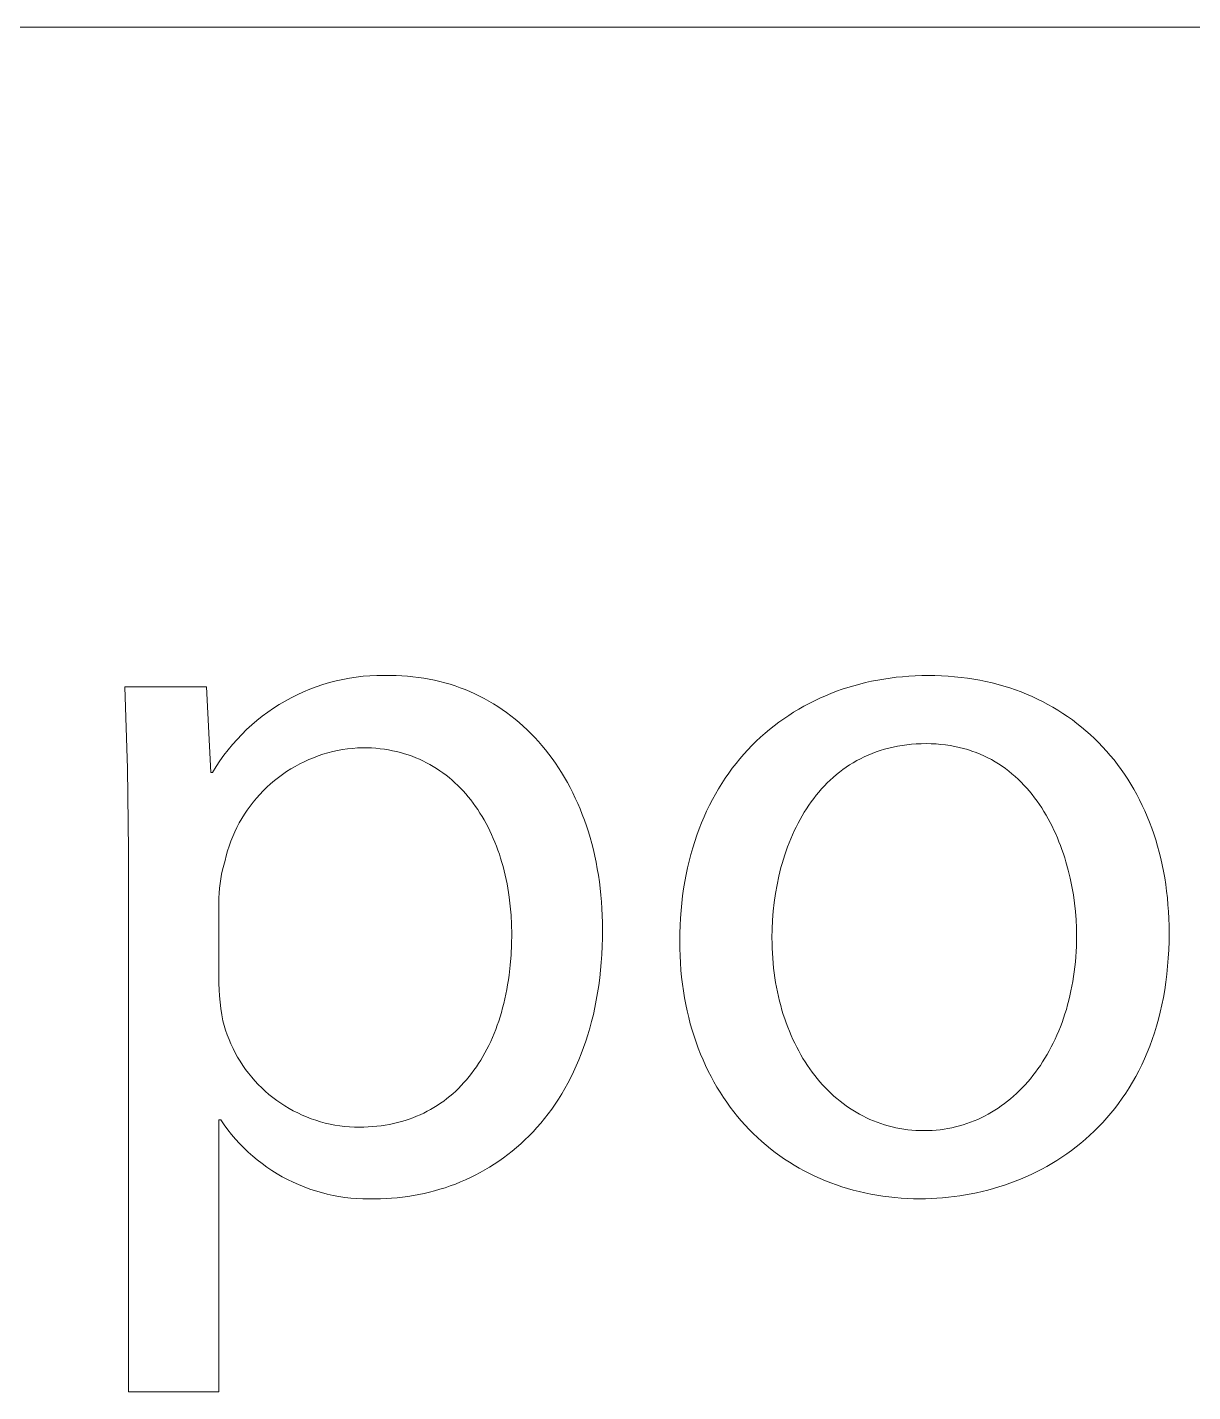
# Model space of a CAD drawing. Header units: millimetres. Extents: x -1576 to 3664, y -445 to 3215.
# Drawn here: x 3434.3 to 3493.4, y 71.1 to 140.3 of the extents above; entities that cross this region are included whole.
import ezdxf

# ---------------------------------------------------------------- set-up
doc = ezdxf.new("R2010")
doc.units = ezdxf.units.MM
doc.header["$MEASUREMENT"] = 0
doc.layers.add('Domyślny', color=7, linetype='Continuous', true_color=0x000000)

msp = doc.modelspace()

# ---------------------------------------------------------------- linework, layer by layer
at = {"layer": 'Domyślny', "color": 18, "lineweight": 15, "true_color": 0x000000}
for p, q in [((3659.287, 140.349), (1684.044, 140.349)), ((3449.966, 107.197), (3450.306, 107.273)), ((3450.306, 107.273), (3450.648, 107.337)), ((3450.648, 107.337), (3450.992, 107.39)), ((3450.992, 107.39), (3451.338, 107.43)), ((3451.338, 107.43), (3451.685, 107.458)), ((3451.685, 107.458), (3452.033, 107.474)), ((3452.033, 107.474), (3452.381, 107.478)), ((3452.381, 107.478), (3452.729, 107.47)), ((3452.729, 107.47), (3453.016, 107.466)), ((3453.016, 107.466), (3453.3, 107.455)), ((3453.3, 107.455), (3453.582, 107.436)), ((3453.582, 107.436), (3453.862, 107.41)), ((3453.862, 107.41), (3454.139, 107.376)), ((3454.139, 107.376), (3454.413, 107.335)), ((3454.413, 107.335), (3454.685, 107.287)), ((3454.685, 107.287), (3454.954, 107.232)), ((3477.431, 107.238), (3477.742, 107.292)), ((3477.742, 107.292), (3478.055, 107.338)), ((3478.055, 107.338), (3478.372, 107.378)), ((3478.372, 107.378), (3478.691, 107.41)), ((3478.691, 107.41), (3479.012, 107.435)), ((3479.012, 107.435), (3479.336, 107.454)), ((3479.336, 107.454), (3479.663, 107.464)), ((3479.663, 107.464), (3479.991, 107.468)), ((3479.991, 107.468), (3480.331, 107.464)), ((3480.331, 107.464), (3480.668, 107.453)), ((3480.668, 107.453), (3481.001, 107.434)), ((3481.001, 107.434), (3481.33, 107.407)), ((3481.33, 107.407), (3481.656, 107.373)), ((3481.656, 107.373), (3481.978, 107.331)), ((3481.978, 107.331), (3482.296, 107.282)), ((3482.296, 107.282), (3482.61, 107.226)), ((3439.395, 102.751), (3439.258, 106.894)), ((3439.258, 106.894), (3443.394, 106.894)), ((3443.394, 106.894), (3443.621, 102.549)), ((3448.002, 106.497), (3448.319, 106.642)), ((3448.319, 106.642), (3448.64, 106.775)), ((3448.64, 106.775), (3448.966, 106.898)), ((3448.966, 106.898), (3449.296, 107.009)), ((3449.296, 107.009), (3449.629, 107.109)), ((3449.629, 107.109), (3449.966, 107.197)), ((3454.954, 107.232), (3455.221, 107.17)), ((3455.221, 107.17), (3455.484, 107.1)), ((3455.484, 107.1), (3455.744, 107.024)), ((3455.744, 107.024), (3456.002, 106.941)), ((3456.002, 106.941), (3456.256, 106.851)), ((3456.256, 106.851), (3456.507, 106.754)), ((3456.507, 106.754), (3456.755, 106.65)), ((3456.755, 106.65), (3457, 106.54)), ((3475.056, 106.558), (3475.341, 106.667)), ((3475.341, 106.667), (3475.63, 106.769)), ((3475.63, 106.769), (3475.922, 106.865)), ((3475.922, 106.865), (3476.217, 106.953)), ((3476.217, 106.953), (3476.516, 107.035)), ((3476.516, 107.035), (3476.818, 107.109)), ((3476.818, 107.109), (3477.123, 107.177)), ((3477.123, 107.177), (3477.431, 107.238)), ((3482.61, 107.226), (3482.92, 107.162)), ((3482.92, 107.162), (3483.226, 107.092)), ((3483.226, 107.092), (3483.529, 107.014)), ((3483.529, 107.014), (3483.827, 106.929)), ((3483.827, 106.929), (3484.121, 106.837)), ((3484.121, 106.837), (3484.41, 106.739)), ((3484.41, 106.739), (3484.696, 106.633)), ((3484.696, 106.633), (3484.977, 106.521)), ((3446.792, 105.809), (3447.085, 105.997)), ((3447.085, 105.997), (3447.385, 106.174)), ((3447.385, 106.174), (3447.691, 106.341)), ((3447.691, 106.341), (3448.002, 106.497)), ((3457, 106.54), (3457.241, 106.423)), ((3457.241, 106.423), (3457.479, 106.299)), ((3457.479, 106.299), (3457.713, 106.169)), ((3457.713, 106.169), (3457.944, 106.033)), ((3457.944, 106.033), (3458.171, 105.89)), ((3458.171, 105.89), (3458.394, 105.741)), ((3473.426, 105.764), (3473.687, 105.913)), ((3473.687, 105.913), (3473.953, 106.055)), ((3473.953, 106.055), (3474.223, 106.191)), ((3474.223, 106.191), (3474.497, 106.32)), ((3474.497, 106.32), (3474.775, 106.443)), ((3474.775, 106.443), (3475.056, 106.558)), ((3484.977, 106.521), (3485.253, 106.402)), ((3485.253, 106.402), (3485.525, 106.276)), ((3485.525, 106.276), (3485.793, 106.144)), ((3485.793, 106.144), (3486.056, 106.005)), ((3486.056, 106.005), (3486.314, 105.86)), ((3445.954, 105.187), (3446.226, 105.404)), ((3446.226, 105.404), (3446.506, 105.611)), ((3446.506, 105.611), (3446.792, 105.809)), ((3458.394, 105.741), (3458.613, 105.585)), ((3458.613, 105.585), (3458.829, 105.423)), ((3458.829, 105.423), (3459.041, 105.256)), ((3459.041, 105.256), (3459.248, 105.082)), ((3472.422, 105.103), (3472.666, 105.278)), ((3472.666, 105.278), (3472.915, 105.447)), ((3472.915, 105.447), (3473.168, 105.609)), ((3473.168, 105.609), (3473.426, 105.764)), ((3486.314, 105.86), (3486.568, 105.708)), ((3486.568, 105.708), (3486.817, 105.55)), ((3486.817, 105.55), (3487.061, 105.386)), ((3487.061, 105.386), (3487.3, 105.215)), ((3487.3, 105.215), (3487.534, 105.039)), ((3445.185, 104.48), (3445.433, 104.724)), ((3445.433, 104.724), (3445.69, 104.96)), ((3445.69, 104.96), (3445.954, 105.187)), ((3459.248, 105.082), (3459.452, 104.902)), ((3459.452, 104.902), (3459.651, 104.716)), ((3459.651, 104.716), (3459.847, 104.524)), ((3459.847, 104.524), (3460.038, 104.327)), ((3471.491, 104.339), (3471.716, 104.54)), ((3471.716, 104.54), (3471.947, 104.734)), ((3471.947, 104.734), (3472.182, 104.922)), ((3472.182, 104.922), (3472.422, 105.103)), ((3487.534, 105.039), (3487.764, 104.856)), ((3487.764, 104.856), (3487.988, 104.667)), ((3487.988, 104.667), (3488.207, 104.473)), ((3444.495, 103.697), (3444.716, 103.966)), ((3444.716, 103.966), (3444.946, 104.227)), ((3444.946, 104.227), (3445.185, 104.48)), ((3460.038, 104.327), (3460.224, 104.124)), ((3460.224, 104.124), (3460.406, 103.915)), ((3460.406, 103.915), (3460.584, 103.7)), ((3470.845, 103.7), (3471.055, 103.919)), ((3471.055, 103.919), (3471.27, 104.132)), ((3471.27, 104.132), (3471.491, 104.339)), ((3478.209, 103.839), (3477.987, 103.787)), ((3478.436, 103.885), (3478.209, 103.839)), ((3478.666, 103.923), (3478.436, 103.885)), ((3478.901, 103.955), (3478.666, 103.923)), ((3479.141, 103.981), (3478.901, 103.955)), ((3479.385, 103.999), (3479.141, 103.981)), ((3479.633, 104.01), (3479.385, 103.999)), ((3479.886, 104.013), (3479.633, 104.01)), ((3480.14, 104.009), (3479.886, 104.013)), ((3480.389, 103.997), (3480.14, 104.009)), ((3480.633, 103.978), (3480.389, 103.997)), ((3480.872, 103.951), (3480.633, 103.978)), ((3481.107, 103.917), (3480.872, 103.951)), ((3481.336, 103.875), (3481.107, 103.917)), ((3481.562, 103.826), (3481.336, 103.875)), ((3481.782, 103.771), (3481.562, 103.826)), ((3488.207, 104.473), (3488.421, 104.272)), ((3488.421, 104.272), (3488.63, 104.066)), ((3488.63, 104.066), (3488.833, 103.854)), ((3488.833, 103.854), (3489.031, 103.636)), ((3443.89, 102.846), (3444.081, 103.137)), ((3444.081, 103.137), (3444.283, 103.421)), ((3444.283, 103.421), (3444.495, 103.697)), ((3448.585, 103.203), (3448.352, 103.097)), ((3448.822, 103.301), (3448.585, 103.203)), ((3449.061, 103.39), (3448.822, 103.301)), ((3449.304, 103.471), (3449.061, 103.39)), ((3449.549, 103.543), (3449.304, 103.471)), ((3449.797, 103.607), (3449.549, 103.543)), ((3450.047, 103.662), (3449.797, 103.607)), ((3450.298, 103.708), (3450.047, 103.662)), ((3450.551, 103.746), (3450.298, 103.708)), ((3450.805, 103.775), (3450.551, 103.746)), ((3451.06, 103.795), (3450.805, 103.775)), ((3451.316, 103.806), (3451.06, 103.795)), ((3451.542, 103.802), (3451.316, 103.806)), ((3451.766, 103.793), (3451.542, 103.802)), ((3451.986, 103.777), (3451.766, 103.793)), ((3452.203, 103.756), (3451.986, 103.777)), ((3452.416, 103.728), (3452.203, 103.756)), ((3452.627, 103.694), (3452.416, 103.728)), ((3452.834, 103.654), (3452.627, 103.694)), ((3453.038, 103.609), (3452.834, 103.654)), ((3453.239, 103.558), (3453.038, 103.609)), ((3453.436, 103.501), (3453.239, 103.558)), ((3453.63, 103.439), (3453.436, 103.501)), ((3453.821, 103.371), (3453.63, 103.439)), ((3454.008, 103.298), (3453.821, 103.371)), ((3454.192, 103.22), (3454.008, 103.298)), ((3454.373, 103.136), (3454.192, 103.22)), ((3454.55, 103.047), (3454.373, 103.136)), ((3460.584, 103.7), (3460.757, 103.48)), ((3460.757, 103.48), (3460.926, 103.254)), ((3460.926, 103.254), (3461.09, 103.023)), ((3470.246, 103.005), (3470.44, 103.243)), ((3470.44, 103.243), (3470.64, 103.475)), ((3470.64, 103.475), (3470.845, 103.7)), ((3476.368, 103.15), (3476.185, 103.045)), ((3476.556, 103.25), (3476.368, 103.15)), ((3476.747, 103.344), (3476.556, 103.25)), ((3476.943, 103.433), (3476.747, 103.344)), ((3477.143, 103.516), (3476.943, 103.433)), ((3477.348, 103.593), (3477.143, 103.516)), ((3477.557, 103.664), (3477.348, 103.593)), ((3477.77, 103.729), (3477.557, 103.664)), ((3477.987, 103.787), (3477.77, 103.729)), ((3481.998, 103.709), (3481.782, 103.771)), ((3482.209, 103.64), (3481.998, 103.709)), ((3482.416, 103.564), (3482.209, 103.64)), ((3482.618, 103.482), (3482.416, 103.564)), ((3482.816, 103.395), (3482.618, 103.482)), ((3483.009, 103.301), (3482.816, 103.395)), ((3483.198, 103.201), (3483.009, 103.301)), ((3483.382, 103.095), (3483.198, 103.201)), ((3489.031, 103.636), (3489.224, 103.413)), ((3489.224, 103.413), (3489.411, 103.184)), ((3489.411, 103.184), (3489.593, 102.95)), ((3439.45, 98.606), (3439.395, 102.751)), ((3443.621, 102.549), (3443.708, 102.549)), ((3443.708, 102.549), (3443.89, 102.846)), ((3447.251, 102.451), (3447.045, 102.3)), ((3447.462, 102.596), (3447.251, 102.451)), ((3447.678, 102.733), (3447.462, 102.596)), ((3447.898, 102.862), (3447.678, 102.733)), ((3448.123, 102.984), (3447.898, 102.862)), ((3448.352, 103.097), (3448.123, 102.984)), ((3454.724, 102.953), (3454.55, 103.047)), ((3454.894, 102.855), (3454.724, 102.953)), ((3455.061, 102.751), (3454.894, 102.855)), ((3455.225, 102.642), (3455.061, 102.751)), ((3455.385, 102.529), (3455.225, 102.642)), ((3455.542, 102.411), (3455.385, 102.529)), ((3461.09, 103.023), (3461.248, 102.786)), ((3461.248, 102.786), (3461.403, 102.544)), ((3461.403, 102.544), (3461.552, 102.297)), ((3469.697, 102.256), (3469.874, 102.512)), ((3469.874, 102.512), (3470.057, 102.762)), ((3470.057, 102.762), (3470.246, 103.005)), ((3475.332, 102.44), (3475.174, 102.304)), ((3475.495, 102.571), (3475.332, 102.44)), ((3475.661, 102.697), (3475.495, 102.571)), ((3475.831, 102.818), (3475.661, 102.697)), ((3476.006, 102.934), (3475.831, 102.818)), ((3476.185, 103.045), (3476.006, 102.934)), ((3483.562, 102.984), (3483.382, 103.095)), ((3483.737, 102.868), (3483.562, 102.984)), ((3483.908, 102.746), (3483.737, 102.868)), ((3484.075, 102.619), (3483.908, 102.746)), ((3484.237, 102.487), (3484.075, 102.619)), ((3484.396, 102.351), (3484.237, 102.487)), ((3489.593, 102.95), (3489.769, 102.71)), ((3489.769, 102.71), (3489.94, 102.465)), ((3489.94, 102.465), (3490.105, 102.214)), ((3446.46, 101.803), (3446.277, 101.625)), ((3446.649, 101.976), (3446.46, 101.803)), ((3446.844, 102.141), (3446.649, 101.976)), ((3447.045, 102.3), (3446.844, 102.141)), ((3455.696, 102.289), (3455.542, 102.411)), ((3455.846, 102.162), (3455.696, 102.289)), ((3455.992, 102.031), (3455.846, 102.162)), ((3456.135, 101.895), (3455.992, 102.031)), ((3456.274, 101.756), (3456.135, 101.895)), ((3456.41, 101.612), (3456.274, 101.756)), ((3461.552, 102.297), (3461.696, 102.044)), ((3461.696, 102.044), (3461.835, 101.787)), ((3461.835, 101.787), (3461.969, 101.524)), ((3469.359, 101.726), (3469.525, 101.994)), ((3469.525, 101.994), (3469.697, 102.256)), ((3474.725, 101.87), (3474.584, 101.716)), ((3474.871, 102.019), (3474.725, 101.87)), ((3475.021, 102.164), (3474.871, 102.019)), ((3475.174, 102.304), (3475.021, 102.164)), ((3484.549, 102.209), (3484.396, 102.351)), ((3484.699, 102.063), (3484.549, 102.209)), ((3484.845, 101.913), (3484.699, 102.063)), ((3484.986, 101.759), (3484.845, 101.913)), ((3485.123, 101.6), (3484.986, 101.759)), ((3490.105, 102.214), (3490.264, 101.958)), ((3490.264, 101.958), (3490.417, 101.697)), ((3445.767, 101.052), (3445.611, 100.849)), ((3445.931, 101.249), (3445.767, 101.052)), ((3446.101, 101.44), (3445.931, 101.249)), ((3446.277, 101.625), (3446.101, 101.44)), ((3456.543, 101.464), (3456.41, 101.612)), ((3456.672, 101.312), (3456.543, 101.464)), ((3456.797, 101.156), (3456.672, 101.312)), ((3456.919, 100.996), (3456.797, 101.156)), ((3461.969, 101.524), (3462.098, 101.256)), ((3462.098, 101.256), (3462.222, 100.983)), ((3468.899, 100.887), (3469.046, 101.173)), ((3469.046, 101.173), (3469.2, 101.452)), ((3469.2, 101.452), (3469.359, 101.726)), ((3474.058, 101.063), (3473.936, 100.89)), ((3474.183, 101.232), (3474.058, 101.063)), ((3474.313, 101.397), (3474.183, 101.232)), ((3474.446, 101.559), (3474.313, 101.397)), ((3474.584, 101.716), (3474.446, 101.559)), ((3485.256, 101.438), (3485.123, 101.6)), ((3485.385, 101.272), (3485.256, 101.438)), ((3485.51, 101.102), (3485.385, 101.272)), ((3485.63, 100.929), (3485.51, 101.102)), ((3490.417, 101.697), (3490.564, 101.431)), ((3490.564, 101.431), (3490.706, 101.16)), ((3490.706, 101.16), (3490.841, 100.884)), ((3445.32, 100.429), (3445.185, 100.212)), ((3445.462, 100.642), (3445.32, 100.429)), ((3445.611, 100.849), (3445.462, 100.642)), ((3457.037, 100.833), (3456.919, 100.996)), ((3457.152, 100.666), (3457.037, 100.833)), ((3457.263, 100.495), (3457.152, 100.666)), ((3457.37, 100.321), (3457.263, 100.495)), ((3462.222, 100.983), (3462.34, 100.706)), ((3462.34, 100.706), (3462.453, 100.423)), ((3462.453, 100.423), (3462.56, 100.136)), ((3468.623, 100.299), (3468.757, 100.596)), ((3468.757, 100.596), (3468.899, 100.887)), ((3473.596, 100.351), (3473.49, 100.164)), ((3473.705, 100.534), (3473.596, 100.351)), ((3473.819, 100.714), (3473.705, 100.534)), ((3473.936, 100.89), (3473.819, 100.714)), ((3485.747, 100.752), (3485.63, 100.929)), ((3485.86, 100.573), (3485.747, 100.752)), ((3485.968, 100.39), (3485.86, 100.573)), ((3486.073, 100.205), (3485.968, 100.39)), ((3490.841, 100.884), (3490.971, 100.603)), ((3490.971, 100.603), (3491.094, 100.317)), ((3444.94, 99.763), (3444.829, 99.533)), ((3445.059, 99.989), (3444.94, 99.763)), ((3445.185, 100.212), (3445.059, 99.989)), ((3457.474, 100.144), (3457.37, 100.321)), ((3457.574, 99.963), (3457.474, 100.144)), ((3457.671, 99.779), (3457.574, 99.963)), ((3457.764, 99.592), (3457.671, 99.779)), ((3462.56, 100.136), (3462.662, 99.844)), ((3462.662, 99.844), (3462.758, 99.547)), ((3468.257, 99.373), (3468.373, 99.687)), ((3468.373, 99.687), (3468.494, 99.996)), ((3468.494, 99.996), (3468.623, 100.299)), ((3473.291, 99.783), (3473.197, 99.588)), ((3473.389, 99.975), (3473.291, 99.783)), ((3473.49, 100.164), (3473.389, 99.975)), ((3486.174, 100.016), (3486.073, 100.205)), ((3486.271, 99.826), (3486.174, 100.016)), ((3486.364, 99.632), (3486.271, 99.826)), ((3491.094, 100.317), (3491.211, 100.027)), ((3491.211, 100.027), (3491.322, 99.731)), ((3491.322, 99.731), (3491.427, 99.431)), ((3444.631, 99.061), (3444.545, 98.82)), ((3444.726, 99.299), (3444.631, 99.061)), ((3444.829, 99.533), (3444.726, 99.299)), ((3457.853, 99.401), (3457.764, 99.592)), ((3457.939, 99.208), (3457.853, 99.401)), ((3458.021, 99.012), (3457.939, 99.208)), ((3458.099, 98.813), (3458.021, 99.012)), ((3462.758, 99.547), (3462.848, 99.245)), ((3462.848, 99.245), (3462.933, 98.94)), ((3468.048, 98.727), (3468.149, 99.053)), ((3468.149, 99.053), (3468.257, 99.373)), ((3472.939, 98.987), (3472.86, 98.782)), ((3473.021, 99.19), (3472.939, 98.987)), ((3473.107, 99.39), (3473.021, 99.19)), ((3473.197, 99.588), (3473.107, 99.39)), ((3486.453, 99.437), (3486.364, 99.632)), ((3486.539, 99.24), (3486.453, 99.437)), ((3486.621, 99.04), (3486.539, 99.24)), ((3486.698, 98.839), (3486.621, 99.04)), ((3491.427, 99.431), (3491.526, 99.127)), ((3491.526, 99.127), (3491.618, 98.818)), ((3439.45, 71.141), (3439.45, 98.606)), ((3444.397, 98.331), (3444.336, 98.082)), ((3444.467, 98.577), (3444.397, 98.331)), ((3444.545, 98.82), (3444.467, 98.577)), ((3458.174, 98.611), (3458.099, 98.813)), ((3458.245, 98.407), (3458.174, 98.611)), ((3458.312, 98.2), (3458.245, 98.407)), ((3462.933, 98.94), (3463.012, 98.629)), ((3463.012, 98.629), (3463.085, 98.314)), ((3463.085, 98.314), (3463.152, 97.995)), ((3467.865, 98.059), (3467.953, 98.396)), ((3467.953, 98.396), (3468.048, 98.727)), ((3472.715, 98.366), (3472.648, 98.155)), ((3472.786, 98.575), (3472.715, 98.366)), ((3472.86, 98.782), (3472.786, 98.575)), ((3486.773, 98.636), (3486.698, 98.839)), ((3486.843, 98.431), (3486.773, 98.636)), ((3486.91, 98.226), (3486.843, 98.431)), ((3491.618, 98.818), (3491.703, 98.504)), ((3491.703, 98.504), (3491.782, 98.186)), ((3444.212, 97.62), (3444.162, 97.386)), ((3444.271, 97.852), (3444.212, 97.62)), ((3444.336, 98.082), (3444.271, 97.852)), ((3458.375, 97.99), (3458.312, 98.2)), ((3458.435, 97.778), (3458.375, 97.99)), ((3458.491, 97.564), (3458.435, 97.778)), ((3463.152, 97.995), (3463.213, 97.671)), ((3463.213, 97.671), (3463.268, 97.344)), ((3467.712, 97.369), (3467.785, 97.717)), ((3467.785, 97.717), (3467.865, 98.059)), ((3472.525, 97.727), (3472.469, 97.51)), ((3472.585, 97.942), (3472.525, 97.727)), ((3472.648, 98.155), (3472.585, 97.942)), ((3486.973, 98.019), (3486.91, 98.226)), ((3487.088, 97.602), (3486.973, 98.019)), ((3487.189, 97.182), (3487.088, 97.602)), ((3491.782, 98.186), (3491.855, 97.864)), ((3491.855, 97.864), (3491.92, 97.537)), ((3444.083, 96.913), (3444.055, 96.676)), ((3444.119, 97.15), (3444.083, 96.913)), ((3444.162, 97.386), (3444.119, 97.15)), ((3458.543, 97.348), (3458.491, 97.564)), ((3458.591, 97.129), (3458.543, 97.348)), ((3458.635, 96.908), (3458.591, 97.129)), ((3458.676, 96.685), (3458.635, 96.908)), ((3463.268, 97.344), (3463.316, 97.012)), ((3463.316, 97.012), (3463.359, 96.675)), ((3467.587, 96.657), (3467.646, 97.016)), ((3467.646, 97.016), (3467.712, 97.369)), ((3472.417, 97.292), (3472.324, 96.853)), ((3472.469, 97.51), (3472.417, 97.292)), ((3487.276, 96.76), (3487.189, 97.182)), ((3491.92, 97.537), (3491.98, 97.207)), ((3491.98, 97.207), (3492.032, 96.872)), ((3444.035, 96.437), (3444.022, 96.198)), ((3444.055, 96.676), (3444.035, 96.437)), ((3458.713, 96.461), (3458.676, 96.685)), ((3458.746, 96.234), (3458.713, 96.461)), ((3458.801, 95.776), (3458.746, 96.234)), ((3463.359, 96.675), (3463.395, 96.335)), ((3463.395, 96.335), (3463.424, 95.991)), ((3467.493, 95.924), (3467.536, 96.293)), ((3467.536, 96.293), (3467.587, 96.657)), ((3472.246, 96.409), (3472.182, 95.961)), ((3472.324, 96.853), (3472.246, 96.409)), ((3487.349, 96.338), (3487.276, 96.76)), ((3487.408, 95.916), (3487.349, 96.338)), ((3492.032, 96.872), (3492.078, 96.533)), ((3492.078, 96.533), (3492.116, 96.19)), ((3444.022, 96.198), (3444.022, 91.853)), ((3458.84, 95.311), (3458.801, 95.776)), ((3463.424, 95.991), (3463.447, 95.643)), ((3463.447, 95.643), (3463.464, 95.291)), ((3467.429, 95.169), (3467.457, 95.549)), ((3467.457, 95.549), (3467.493, 95.924)), ((3472.132, 95.511), (3472.097, 95.059)), ((3472.182, 95.961), (3472.132, 95.511)), ((3487.454, 95.496), (3487.408, 95.916)), ((3492.116, 96.19), (3492.148, 95.843)), ((3492.148, 95.843), (3492.173, 95.492)), ((3458.863, 94.841), (3458.84, 95.311)), ((3458.871, 94.366), (3458.863, 94.841)), ((3463.464, 95.291), (3463.474, 94.935)), ((3463.474, 94.935), (3463.477, 94.575)), ((3467.409, 94.784), (3467.429, 95.169)), ((3472.097, 95.059), (3472.076, 94.607)), ((3487.486, 95.079), (3487.454, 95.496)), ((3487.505, 94.667), (3487.486, 95.079)), ((3492.173, 95.492), (3492.191, 95.137)), ((3492.191, 95.137), (3492.202, 94.779)), ((3458.863, 93.826), (3458.871, 94.366)), ((3463.473, 94.151), (3463.461, 93.733)), ((3463.477, 94.575), (3463.473, 94.151)), ((3467.393, 93.998), (3467.397, 94.393)), ((3467.397, 94.393), (3467.409, 94.784)), ((3472.076, 94.607), (3472.069, 94.155)), ((3472.069, 94.155), (3472.072, 93.895)), ((3487.512, 94.259), (3487.505, 94.667)), ((3487.509, 93.993), (3487.512, 94.259)), ((3492.205, 94.416), (3492.2, 93.98)), ((3492.202, 94.779), (3492.205, 94.416)), ((3458.838, 93.298), (3458.863, 93.826)), ((3463.461, 93.733), (3463.441, 93.322)), ((3467.397, 93.623), (3467.393, 93.998)), ((3467.408, 93.252), (3467.397, 93.623)), ((3472.072, 93.895), (3472.079, 93.637)), ((3472.079, 93.637), (3472.09, 93.381)), ((3487.473, 93.208), (3487.49, 93.467)), ((3487.49, 93.467), (3487.502, 93.729)), ((3487.502, 93.729), (3487.509, 93.993)), ((3492.186, 93.552), (3492.163, 93.131)), ((3492.2, 93.98), (3492.186, 93.552)), ((3458.739, 92.276), (3458.797, 92.781)), ((3458.797, 92.781), (3458.838, 93.298)), ((3463.414, 92.918), (3463.378, 92.521)), ((3463.441, 93.322), (3463.414, 92.918)), ((3467.428, 92.887), (3467.408, 93.252)), ((3467.454, 92.525), (3467.428, 92.887)), ((3472.09, 93.381), (3472.106, 93.128)), ((3472.106, 93.128), (3472.127, 92.876)), ((3472.127, 92.876), (3472.152, 92.627)), ((3487.426, 92.697), (3487.452, 92.951)), ((3487.452, 92.951), (3487.473, 93.208)), ((3492.163, 93.131), (3492.131, 92.718)), ((3458.704, 92.028), (3458.739, 92.276)), ((3463.335, 92.13), (3463.285, 91.746)), ((3463.378, 92.521), (3463.335, 92.13)), ((3467.489, 92.169), (3467.454, 92.525)), ((3467.53, 91.817), (3467.489, 92.169)), ((3472.152, 92.627), (3472.182, 92.381)), ((3472.182, 92.381), (3472.216, 92.137)), ((3472.216, 92.137), (3472.254, 91.895)), ((3487.321, 91.951), (3487.36, 92.197)), ((3487.36, 92.197), (3487.395, 92.446)), ((3487.395, 92.446), (3487.426, 92.697)), ((3492.089, 92.312), (3492.039, 91.915)), ((3492.131, 92.718), (3492.089, 92.312)), ((3444.022, 91.853), (3444.033, 91.534)), ((3444.033, 91.534), (3444.053, 91.215)), ((3458.576, 91.303), (3458.623, 91.542)), ((3458.623, 91.542), (3458.666, 91.783)), ((3458.666, 91.783), (3458.704, 92.028)), ((3463.227, 91.369), (3463.163, 90.998)), ((3463.285, 91.746), (3463.227, 91.369)), ((3467.579, 91.469), (3467.53, 91.817)), ((3467.635, 91.127), (3467.579, 91.469)), ((3472.254, 91.895), (3472.297, 91.656)), ((3472.297, 91.656), (3472.344, 91.42)), ((3472.344, 91.42), (3472.395, 91.186)), ((3487.176, 91.229), (3487.229, 91.467)), ((3487.229, 91.467), (3487.277, 91.707)), ((3487.277, 91.707), (3487.321, 91.951)), ((3491.981, 91.524), (3491.914, 91.142)), ((3492.039, 91.915), (3491.981, 91.524)), ((3444.053, 91.215), (3444.084, 90.897)), ((3444.084, 90.897), (3444.123, 90.581)), ((3458.413, 90.607), (3458.471, 90.836)), ((3458.471, 90.836), (3458.526, 91.068)), ((3458.526, 91.068), (3458.576, 91.303)), ((3463.163, 90.998), (3463.091, 90.635)), ((3467.698, 90.789), (3467.635, 91.127)), ((3467.768, 90.456), (3467.698, 90.789)), ((3472.395, 91.186), (3472.451, 90.955)), ((3472.451, 90.955), (3472.51, 90.727)), ((3472.51, 90.727), (3472.574, 90.502)), ((3486.994, 90.534), (3487.059, 90.763)), ((3487.059, 90.763), (3487.12, 90.995)), ((3487.12, 90.995), (3487.176, 91.229)), ((3491.838, 90.766), (3491.755, 90.399)), ((3491.914, 91.142), (3491.838, 90.766)), ((3444.123, 90.581), (3444.173, 90.265)), ((3444.173, 90.265), (3444.231, 89.951)), ((3458.214, 89.942), (3458.284, 90.161)), ((3458.284, 90.161), (3458.35, 90.382)), ((3458.35, 90.382), (3458.413, 90.607)), ((3463.012, 90.278), (3462.926, 89.927)), ((3463.091, 90.635), (3463.012, 90.278)), ((3467.845, 90.128), (3467.768, 90.456)), ((3467.929, 89.805), (3467.845, 90.128)), ((3472.574, 90.502), (3472.641, 90.28)), ((3472.641, 90.28), (3472.713, 90.06)), ((3472.713, 90.06), (3472.788, 89.844)), ((3486.774, 89.868), (3486.851, 90.087)), ((3486.851, 90.087), (3486.925, 90.309)), ((3486.925, 90.309), (3486.994, 90.534)), ((3491.663, 90.038), (3491.564, 89.686)), ((3491.755, 90.399), (3491.663, 90.038)), ((3444.231, 89.951), (3444.296, 89.711)), ((3444.296, 89.711), (3444.369, 89.474)), ((3444.369, 89.474), (3444.45, 89.239)), ((3457.895, 89.106), (3457.981, 89.309)), ((3457.981, 89.309), (3458.062, 89.517)), ((3458.062, 89.517), (3458.14, 89.728)), ((3458.14, 89.728), (3458.214, 89.942)), ((3462.834, 89.584), (3462.734, 89.247)), ((3462.926, 89.927), (3462.834, 89.584)), ((3468.02, 89.486), (3467.929, 89.805)), ((3468.117, 89.173), (3468.02, 89.486)), ((3472.788, 89.844), (3472.868, 89.632)), ((3472.868, 89.632), (3472.951, 89.422)), ((3472.951, 89.422), (3473.038, 89.216)), ((3486.519, 89.232), (3486.608, 89.44)), ((3486.608, 89.44), (3486.693, 89.653)), ((3486.693, 89.653), (3486.774, 89.868)), ((3491.457, 89.34), (3491.343, 89.002)), ((3491.564, 89.686), (3491.457, 89.34)), ((3444.45, 89.239), (3444.539, 89.007)), ((3444.539, 89.007), (3444.637, 88.779)), ((3444.637, 88.779), (3444.742, 88.554)), ((3457.617, 88.517), (3457.713, 88.71)), ((3457.713, 88.71), (3457.806, 88.906)), ((3457.806, 88.906), (3457.895, 89.106)), ((3462.517, 88.593), (3462.399, 88.277)), ((3462.629, 88.917), (3462.517, 88.593)), ((3462.734, 89.247), (3462.629, 88.917)), ((3468.221, 88.865), (3468.117, 89.173)), ((3468.332, 88.562), (3468.221, 88.865)), ((3473.038, 89.216), (3473.129, 89.013)), ((3473.129, 89.013), (3473.224, 88.813)), ((3473.224, 88.813), (3473.323, 88.617)), ((3473.323, 88.617), (3473.425, 88.424)), ((3486.126, 88.433), (3486.23, 88.627)), ((3486.23, 88.627), (3486.33, 88.825)), ((3486.33, 88.825), (3486.426, 89.027)), ((3486.426, 89.027), (3486.519, 89.232)), ((3491.221, 88.672), (3491.093, 88.349)), ((3491.343, 89.002), (3491.221, 88.672)), ((3444.742, 88.554), (3444.855, 88.332)), ((3444.855, 88.332), (3444.975, 88.115)), ((3444.975, 88.115), (3445.104, 87.902)), ((3445.104, 87.902), (3445.239, 87.694)), ((3457.194, 87.788), (3457.305, 87.964)), ((3457.305, 87.964), (3457.413, 88.145)), ((3457.413, 88.145), (3457.517, 88.329)), ((3457.517, 88.329), (3457.617, 88.517)), ((3462.274, 87.967), (3462.144, 87.663)), ((3462.399, 88.277), (3462.274, 87.967)), ((3468.449, 88.264), (3468.332, 88.562)), ((3468.572, 87.972), (3468.449, 88.264)), ((3468.701, 87.684), (3468.572, 87.972)), ((3473.425, 88.424), (3473.53, 88.235)), ((3473.53, 88.235), (3473.639, 88.05)), ((3473.639, 88.05), (3473.752, 87.869)), ((3485.793, 87.873), (3485.908, 88.056)), ((3485.908, 88.056), (3486.019, 88.242)), ((3486.019, 88.242), (3486.126, 88.433)), ((3490.957, 88.033), (3490.814, 87.724)), ((3491.093, 88.349), (3490.957, 88.033)), ((3445.239, 87.694), (3445.382, 87.491)), ((3445.382, 87.491), (3445.531, 87.293)), ((3445.531, 87.293), (3445.688, 87.1)), ((3456.712, 87.124), (3456.838, 87.284)), ((3456.838, 87.284), (3456.96, 87.448)), ((3456.96, 87.448), (3457.079, 87.616)), ((3457.079, 87.616), (3457.194, 87.788)), ((3462.008, 87.367), (3461.866, 87.077)), ((3462.144, 87.663), (3462.008, 87.367)), ((3468.837, 87.402), (3468.701, 87.684)), ((3468.978, 87.125), (3468.837, 87.402)), ((3473.752, 87.869), (3473.868, 87.691)), ((3473.868, 87.691), (3473.988, 87.517)), ((3473.988, 87.517), (3474.111, 87.347)), ((3474.111, 87.347), (3474.237, 87.182)), ((3485.302, 87.182), (3485.43, 87.348)), ((3485.43, 87.348), (3485.554, 87.519)), ((3485.554, 87.519), (3485.676, 87.694)), ((3485.676, 87.694), (3485.793, 87.873)), ((3490.665, 87.423), (3490.509, 87.128)), ((3490.814, 87.724), (3490.665, 87.423)), ((3445.688, 87.1), (3445.851, 86.912)), ((3445.851, 86.912), (3446.021, 86.731)), ((3446.021, 86.731), (3446.196, 86.555)), ((3446.196, 86.555), (3446.378, 86.386)), ((3456.031, 86.392), (3456.174, 86.529)), ((3456.174, 86.529), (3456.314, 86.671)), ((3456.314, 86.671), (3456.45, 86.818)), ((3456.45, 86.818), (3456.583, 86.969)), ((3456.583, 86.969), (3456.712, 87.124)), ((3461.565, 86.517), (3461.406, 86.247)), ((3461.718, 86.794), (3461.565, 86.517)), ((3461.866, 87.077), (3461.718, 86.794)), ((3469.126, 86.854), (3468.978, 87.125)), ((3469.279, 86.588), (3469.126, 86.854)), ((3469.438, 86.328), (3469.279, 86.588)), ((3474.237, 87.182), (3474.367, 87.02)), ((3474.367, 87.02), (3474.5, 86.862)), ((3474.5, 86.862), (3474.636, 86.709)), ((3474.636, 86.709), (3474.775, 86.56)), ((3474.775, 86.56), (3474.918, 86.415)), ((3484.616, 86.412), (3484.759, 86.557)), ((3484.759, 86.557), (3484.899, 86.707)), ((3484.899, 86.707), (3485.037, 86.861)), ((3485.037, 86.861), (3485.171, 87.019)), ((3485.171, 87.019), (3485.302, 87.182)), ((3490.178, 86.562), (3490.003, 86.289)), ((3490.347, 86.841), (3490.178, 86.562)), ((3490.509, 87.128), (3490.347, 86.841)), ((3446.378, 86.386), (3446.566, 86.223)), ((3446.566, 86.223), (3446.759, 86.067)), ((3446.759, 86.067), (3446.957, 85.917)), ((3446.957, 85.917), (3447.161, 85.775)), ((3455.263, 85.773), (3455.423, 85.887)), ((3455.423, 85.887), (3455.58, 86.006)), ((3455.58, 86.006), (3455.734, 86.13)), ((3455.734, 86.13), (3455.884, 86.259)), ((3455.884, 86.259), (3456.031, 86.392)), ((3461.242, 85.984), (3461.073, 85.728)), ((3461.406, 86.247), (3461.242, 85.984)), ((3469.603, 86.073), (3469.438, 86.328)), ((3469.774, 85.823), (3469.603, 86.073)), ((3469.95, 85.579), (3469.774, 85.823)), ((3474.918, 86.415), (3475.063, 86.275)), ((3475.063, 86.275), (3475.212, 86.139)), ((3475.212, 86.139), (3475.363, 86.007)), ((3475.363, 86.007), (3475.518, 85.881)), ((3475.518, 85.881), (3475.675, 85.758)), ((3483.854, 85.755), (3484.012, 85.877)), ((3484.012, 85.877), (3484.167, 86.004)), ((3484.167, 86.004), (3484.32, 86.135)), ((3484.32, 86.135), (3484.469, 86.271)), ((3484.469, 86.271), (3484.616, 86.412)), ((3489.823, 86.023), (3489.637, 85.765)), ((3490.003, 86.289), (3489.823, 86.023)), ((3447.161, 85.775), (3447.369, 85.64)), ((3447.369, 85.64), (3447.582, 85.512)), ((3447.582, 85.512), (3447.8, 85.392)), ((3447.8, 85.392), (3448.021, 85.279)), ((3448.021, 85.279), (3448.246, 85.174)), ((3448.246, 85.174), (3448.475, 85.077)), ((3454.046, 85.11), (3454.23, 85.19)), ((3454.23, 85.19), (3454.41, 85.275)), ((3454.41, 85.275), (3454.587, 85.364)), ((3454.587, 85.364), (3454.761, 85.459)), ((3454.761, 85.459), (3454.932, 85.559)), ((3454.932, 85.559), (3455.099, 85.664)), ((3455.099, 85.664), (3455.263, 85.773)), ((3460.719, 85.235), (3460.535, 84.999)), ((3460.899, 85.478), (3460.719, 85.235)), ((3461.073, 85.728), (3460.899, 85.478)), ((3470.132, 85.341), (3469.95, 85.579)), ((3470.319, 85.109), (3470.132, 85.341)), ((3475.675, 85.758), (3475.835, 85.641)), ((3475.835, 85.641), (3475.998, 85.528)), ((3475.998, 85.528), (3476.164, 85.421)), ((3476.164, 85.421), (3476.332, 85.318)), ((3476.332, 85.318), (3476.504, 85.22)), ((3476.504, 85.22), (3476.677, 85.127)), ((3476.677, 85.127), (3476.854, 85.04)), ((3482.852, 85.124), (3483.025, 85.217)), ((3483.025, 85.217), (3483.196, 85.314)), ((3483.196, 85.314), (3483.365, 85.417)), ((3483.365, 85.417), (3483.531, 85.525)), ((3483.531, 85.525), (3483.694, 85.637)), ((3483.694, 85.637), (3483.854, 85.755)), ((3489.248, 85.269), (3489.045, 85.032)), ((3489.445, 85.514), (3489.248, 85.269)), ((3489.637, 85.765), (3489.445, 85.514)), ((3444.127, 84.926), (3444.022, 84.926)), ((3444.022, 84.926), (3444.022, 71.141)), ((3444.3, 84.674), (3444.127, 84.926)), ((3444.482, 84.428), (3444.3, 84.674)), ((3448.475, 85.077), (3448.707, 84.988)), ((3448.707, 84.988), (3448.942, 84.907)), ((3448.942, 84.907), (3449.179, 84.835)), ((3449.179, 84.835), (3449.419, 84.771)), ((3449.419, 84.771), (3449.661, 84.715)), ((3449.661, 84.715), (3449.905, 84.667)), ((3449.905, 84.667), (3450.151, 84.629)), ((3450.151, 84.629), (3450.397, 84.598)), ((3450.397, 84.598), (3450.645, 84.577)), ((3450.645, 84.577), (3450.893, 84.564)), ((3450.893, 84.564), (3451.141, 84.56)), ((3451.141, 84.56), (3451.369, 84.562)), ((3451.369, 84.562), (3451.593, 84.571)), ((3451.593, 84.571), (3451.815, 84.586)), ((3451.815, 84.586), (3452.033, 84.606)), ((3452.033, 84.606), (3452.248, 84.632)), ((3452.248, 84.632), (3452.461, 84.663)), ((3452.461, 84.663), (3452.67, 84.7)), ((3452.67, 84.7), (3452.876, 84.743)), ((3452.876, 84.743), (3453.079, 84.791)), ((3453.079, 84.791), (3453.279, 84.844)), ((3453.279, 84.844), (3453.475, 84.903)), ((3453.475, 84.903), (3453.669, 84.967)), ((3453.669, 84.967), (3453.859, 85.036)), ((3453.859, 85.036), (3454.046, 85.11)), ((3460.153, 84.547), (3459.955, 84.331)), ((3460.346, 84.77), (3460.153, 84.547)), ((3460.535, 84.999), (3460.346, 84.77)), ((3470.511, 84.882), (3470.319, 85.109)), ((3470.709, 84.662), (3470.511, 84.882)), ((3470.911, 84.447), (3470.709, 84.662)), ((3471.119, 84.237), (3470.911, 84.447)), ((3476.854, 85.04), (3477.033, 84.957)), ((3477.033, 84.957), (3477.214, 84.88)), ((3477.214, 84.88), (3477.398, 84.808)), ((3477.398, 84.808), (3477.585, 84.742)), ((3477.585, 84.742), (3477.773, 84.68)), ((3477.773, 84.68), (3477.964, 84.625)), ((3477.964, 84.625), (3478.158, 84.575)), ((3478.158, 84.575), (3478.353, 84.531)), ((3478.353, 84.531), (3478.551, 84.492)), ((3478.551, 84.492), (3478.751, 84.459)), ((3478.751, 84.459), (3478.953, 84.432)), ((3480.596, 84.432), (3480.795, 84.458)), ((3480.795, 84.458), (3480.992, 84.491)), ((3480.992, 84.491), (3481.188, 84.53)), ((3481.188, 84.53), (3481.381, 84.574)), ((3481.381, 84.574), (3481.573, 84.623)), ((3481.573, 84.623), (3481.762, 84.679)), ((3481.762, 84.679), (3481.949, 84.74)), ((3481.949, 84.74), (3482.134, 84.806)), ((3482.134, 84.806), (3482.317, 84.877)), ((3482.317, 84.877), (3482.498, 84.954)), ((3482.498, 84.954), (3482.676, 85.037)), ((3482.676, 85.037), (3482.852, 85.124)), ((3488.625, 84.578), (3488.408, 84.362)), ((3488.838, 84.802), (3488.625, 84.578)), ((3489.045, 85.032), (3488.838, 84.802)), ((3444.672, 84.189), (3444.482, 84.428)), ((3444.87, 83.956), (3444.672, 84.189)), ((3445.076, 83.73), (3444.87, 83.956)), ((3459.546, 83.918), (3459.335, 83.722)), ((3459.753, 84.121), (3459.546, 83.918)), ((3459.955, 84.331), (3459.753, 84.121)), ((3471.331, 84.034), (3471.119, 84.237)), ((3471.549, 83.837), (3471.331, 84.034)), ((3471.771, 83.646), (3471.549, 83.837)), ((3478.953, 84.432), (3479.157, 84.411)), ((3479.157, 84.411), (3479.363, 84.396)), ((3479.363, 84.396), (3479.572, 84.386)), ((3479.572, 84.386), (3479.782, 84.383)), ((3479.782, 84.383), (3479.988, 84.386)), ((3479.988, 84.386), (3480.192, 84.395)), ((3480.192, 84.395), (3480.395, 84.411)), ((3480.395, 84.411), (3480.596, 84.432)), ((3487.728, 83.754), (3487.493, 83.565)), ((3487.959, 83.949), (3487.728, 83.754)), ((3488.185, 84.152), (3487.959, 83.949)), ((3488.408, 84.362), (3488.185, 84.152)), ((3445.29, 83.511), (3445.076, 83.73)), ((3445.511, 83.3), (3445.29, 83.511)), ((3445.739, 83.096), (3445.511, 83.3)), ((3445.974, 82.9), (3445.739, 83.096)), ((3458.679, 83.174), (3458.453, 83.004)), ((3458.902, 83.35), (3458.679, 83.174)), ((3459.12, 83.533), (3458.902, 83.35)), ((3459.335, 83.722), (3459.12, 83.533)), ((3471.998, 83.461), (3471.771, 83.646)), ((3472.229, 83.282), (3471.998, 83.461)), ((3472.465, 83.109), (3472.229, 83.282)), ((3472.705, 82.943), (3472.465, 83.109)), ((3487.011, 83.207), (3486.765, 83.038)), ((3487.254, 83.382), (3487.011, 83.207)), ((3487.493, 83.565), (3487.254, 83.382)), ((3446.216, 82.712), (3445.974, 82.9)), ((3446.464, 82.533), (3446.216, 82.712)), ((3446.717, 82.362), (3446.464, 82.533)), ((3446.977, 82.2), (3446.717, 82.362)), ((3457.514, 82.393), (3457.271, 82.257)), ((3457.753, 82.536), (3457.514, 82.393)), ((3457.99, 82.685), (3457.753, 82.536)), ((3458.223, 82.841), (3457.99, 82.685)), ((3458.453, 83.004), (3458.223, 82.841)), ((3472.95, 82.782), (3472.705, 82.943)), ((3473.199, 82.628), (3472.95, 82.782)), ((3473.452, 82.481), (3473.199, 82.628)), ((3473.709, 82.339), (3473.452, 82.481)), ((3485.744, 82.43), (3485.482, 82.295)), ((3486.004, 82.572), (3485.744, 82.43)), ((3486.261, 82.721), (3486.004, 82.572)), ((3486.514, 82.876), (3486.261, 82.721)), ((3486.765, 83.038), (3486.514, 82.876)), ((3447.242, 82.048), (3446.977, 82.2)), ((3447.512, 81.904), (3447.242, 82.048)), ((3447.786, 81.769), (3447.512, 81.904)), ((3448.065, 81.644), (3447.786, 81.769)), ((3456.014, 81.676), (3455.755, 81.58)), ((3456.271, 81.779), (3456.014, 81.676)), ((3456.525, 81.888), (3456.271, 81.779)), ((3456.776, 82.005), (3456.525, 81.888)), ((3457.025, 82.127), (3456.776, 82.005)), ((3457.271, 82.257), (3457.025, 82.127)), ((3473.97, 82.205), (3473.709, 82.339)), ((3474.235, 82.076), (3473.97, 82.205)), ((3474.504, 81.955), (3474.235, 82.076)), ((3474.776, 81.839), (3474.504, 81.955)), ((3475.052, 81.731), (3474.776, 81.839)), ((3475.332, 81.629), (3475.052, 81.731)), ((3484.13, 81.716), (3483.853, 81.619)), ((3484.405, 81.819), (3484.13, 81.716)), ((3484.678, 81.928), (3484.405, 81.819)), ((3484.948, 82.044), (3484.678, 81.928)), ((3485.216, 82.166), (3484.948, 82.044)), ((3485.482, 82.295), (3485.216, 82.166)), ((3448.349, 81.529), (3448.065, 81.644)), ((3448.636, 81.423), (3448.349, 81.529)), ((3448.926, 81.327), (3448.636, 81.423)), ((3449.22, 81.241), (3448.926, 81.327)), ((3449.516, 81.165), (3449.22, 81.241)), ((3449.815, 81.1), (3449.516, 81.165)), ((3450.115, 81.044), (3449.815, 81.1)), ((3450.418, 80.999), (3450.115, 81.044)), ((3450.722, 80.965), (3450.418, 80.999)), ((3453.06, 80.983), (3452.782, 80.96)), ((3453.336, 81.013), (3453.06, 80.983)), ((3453.611, 81.049), (3453.336, 81.013)), ((3453.885, 81.092), (3453.611, 81.049)), ((3454.158, 81.142), (3453.885, 81.092)), ((3454.429, 81.199), (3454.158, 81.142)), ((3454.698, 81.262), (3454.429, 81.199)), ((3454.965, 81.331), (3454.698, 81.262)), ((3455.231, 81.407), (3454.965, 81.331)), ((3455.494, 81.49), (3455.231, 81.407)), ((3455.755, 81.58), (3455.494, 81.49)), ((3475.615, 81.534), (3475.332, 81.629)), ((3475.902, 81.445), (3475.615, 81.534)), ((3476.192, 81.364), (3475.902, 81.445)), ((3476.485, 81.289), (3476.192, 81.364)), ((3476.781, 81.221), (3476.485, 81.289)), ((3477.08, 81.16), (3476.781, 81.221)), ((3477.382, 81.106), (3477.08, 81.16)), ((3477.687, 81.059), (3477.382, 81.106)), ((3477.995, 81.019), (3477.687, 81.059)), ((3478.305, 80.987), (3477.995, 81.019)), ((3478.618, 80.961), (3478.305, 80.987)), ((3480.723, 80.977), (3480.435, 80.956)), ((3481.011, 81.004), (3480.723, 80.977)), ((3481.299, 81.038), (3481.011, 81.004)), ((3481.587, 81.077), (3481.299, 81.038)), ((3481.874, 81.123), (3481.587, 81.077)), ((3482.16, 81.175), (3481.874, 81.123)), ((3482.445, 81.233), (3482.16, 81.175)), ((3482.729, 81.298), (3482.445, 81.233)), ((3483.012, 81.369), (3482.729, 81.298)), ((3483.294, 81.446), (3483.012, 81.369)), ((3483.574, 81.53), (3483.294, 81.446)), ((3483.853, 81.619), (3483.574, 81.53)), ((3451.027, 80.94), (3450.722, 80.965)), ((3451.332, 80.927), (3451.027, 80.94)), ((3451.638, 80.923), (3451.332, 80.927)), ((3451.944, 80.93), (3451.638, 80.923)), ((3452.224, 80.933), (3451.944, 80.93)), ((3452.503, 80.943), (3452.224, 80.933)), ((3452.782, 80.96), (3452.503, 80.943)), ((3478.934, 80.943), (3478.618, 80.961)), ((3479.252, 80.932), (3478.934, 80.943)), ((3479.572, 80.928), (3479.252, 80.932)), ((3479.86, 80.931), (3479.572, 80.928)), ((3480.147, 80.94), (3479.86, 80.931)), ((3480.435, 80.956), (3480.147, 80.94)), ((3444.022, 71.141), (3439.45, 71.141))]:
    msp.add_line(p, q, dxfattribs=at)

doc.saveas('drawing.dxf')
